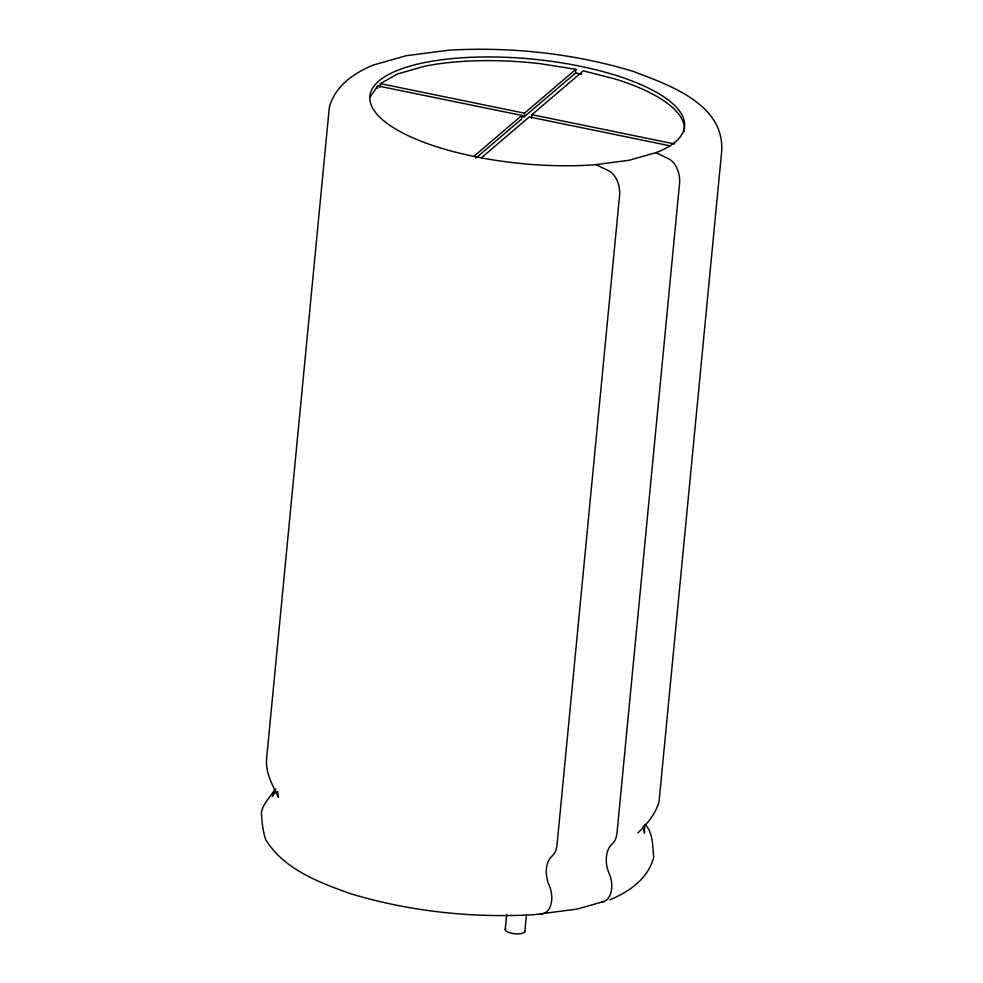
<?xml version="1.0" encoding="UTF-8"?>
<svg xmlns="http://www.w3.org/2000/svg" width="983" height="983" viewBox="0 0 983 983"><rect width="100%" height="100%" fill="white"/><g stroke="black" fill="none" stroke-linecap="round" stroke-linejoin="round"><path stroke-width="1.47" d="M377.509 88.359L377.742 85.89L521.838 115.429L521.481 119.14L475.932 158.017M380.028 87.34L380.384 83.629L397.329 74.008L424.902 66.168A158.091 52.517 5.5 0 1 539.593 63.6L575.891 69.314L575.534 73.025L524.136 116.891L521.125 116.277M524.136 116.891L524.492 113.18L575.891 69.314M531.545 118.402L531.901 114.692L583.3 70.837L616.353 79.34A158.091 52.517 5.5 0 1 684.082 131.415M505.225 929.353L506.675 914.387M524.848 931.565L526.433 915.099M644.664 825.167L644.443 833.326L643.349 825.88M275.805 789.079L272.316 796.463L275.744 791.413M369.94 97.378L377.742 85.89M274.748 789.386C270.399 797.188 262.793 803.676 261.392 812.843C261.982 821.825 262.768 831.04 265.656 839.593C284.075 869.402 318.431 882.12 349.751 893.449L352.27 894.223C411.041 911.659 472.749 918.134 533.904 914.694L577.107 909.091L603.734 901.509M637.869 832.945C646.875 824.123 655.87 813.789 659.077 801.403L721.608 152.021C725.27 103.977 668.612 84.919 633.249 71.415L630.73 70.629C571.959 53.205 510.251 46.729 449.096 50.158L405.893 55.773L373.147 65.087C353.819 73.037 334.539 86.393 329.28 107.798L266.749 757.18C264.894 772.503 272.414 784.606 278.447 797.311L277.562 791.352M473.941 156.297L521.838 115.429M481.363 157.821L529.259 116.952L670.357 145.877M609.853 899.777C629.181 891.827 648.461 878.47 653.72 857.065C652.454 845.958 653.363 832.957 645.069 824.307M575.534 73.025L581.764 74.241M380.384 83.629L524.492 113.18M531.901 114.692L674.498 143.936M655.845 152.672L668.587 158.791A19.758 12.521 78.7 0 1 679.548 183.452L617.017 832.834A19.758 12.521 78.7 0 1 612.028 844.164A22.154 14.045 78.7 0 0 609.19 873.592A19.758 12.521 78.7 0 1 601.596 901.915M595.858 164.616L608.612 170.735A19.758 12.521 78.7 0 1 619.573 195.396L557.042 844.778A19.758 12.521 78.7 0 1 552.041 856.107A22.154 14.045 78.7 0 0 549.214 885.536A19.758 12.521 78.7 0 1 540.503 913.834M524.713 930.692A9.879 3.281 5.5 0 1 514.244 933.678A9.879 3.281 5.5 0 1 505.766 928.554M656.779 152.402L629.206 160.254L594.69 164.775A158.091 52.517 5.5 0 1 370.48 102.871A158.091 52.517 5.5 0 1 567.007 63.735A158.091 52.517 5.5 0 1 656.779 152.402"/></g></svg>
